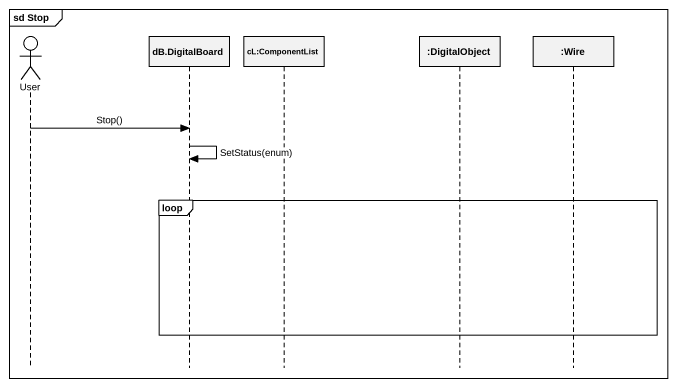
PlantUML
@startuml
mainframe sd Stop
hide footbox
actor User
participant "dB.DigitalBoard" as dB_DigitalBoard
participant "cL:ComponentList" as cL_ComponentList
participant ":DigitalObject" as DigitalObject
participant ":Wire" as Wire

User -> dB_DigitalBoard : Stop()
dB_DigitalBoard -> dB_DigitalBoard : SetStatus(enum)
loop
end
@enduml
